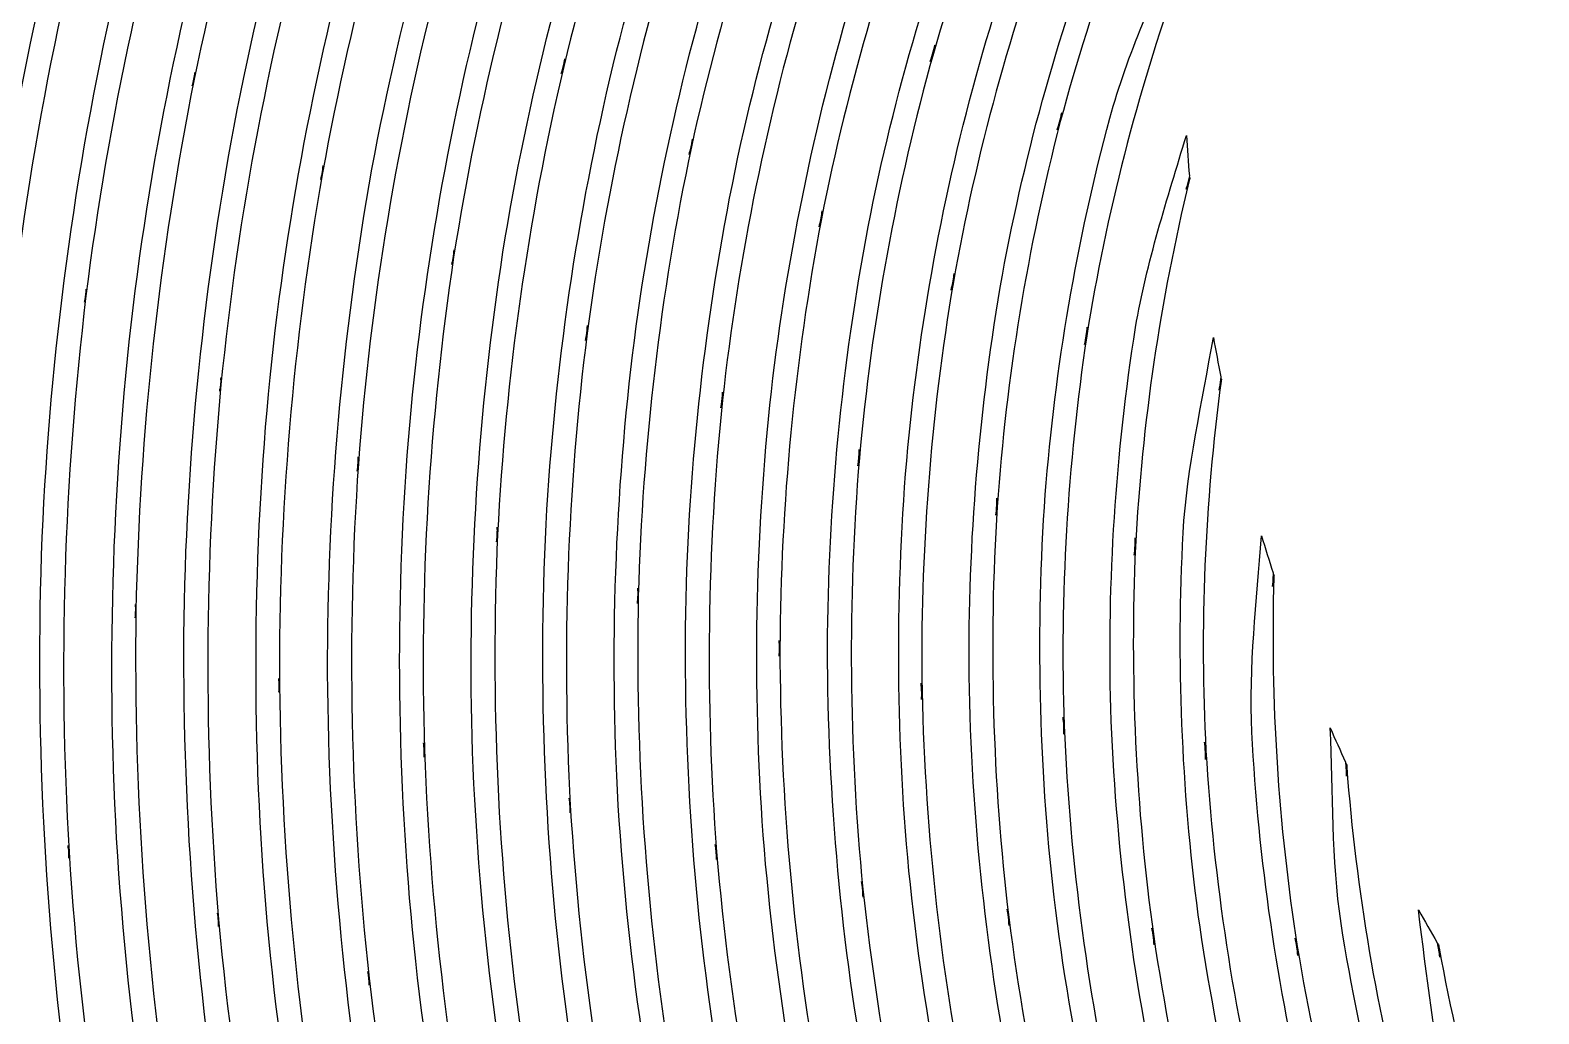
# Model space of a CAD drawing. Extents: x 289 to 439, y 190 to 340.
# Drawn here: x 307.11 to 334.82, y 245.79 to 263.85 of the extents above; entities that cross this region are included whole.
import ezdxf

# ---------------------------------------------------------------- set-up
doc = ezdxf.new("R2010")
doc.units = 0
doc.layers.add('seconds_wheel', color=7, linetype='CONTINUOUS')

msp = doc.modelspace()

# ---------------------------------------------------------------- linework, layer by layer
at = {"layer": 'seconds_wheel', "color": 7}
for p, q in [((323.72895, 263.575828), (323.643642, 263.276473)), ((316.931431, 263.326883), (316.867062, 263.056612)), ((323.701032, 263.423824), (323.701032, 263.423824)), ((310.13779, 263.079101), (310.087769, 262.834033)), ((316.912043, 263.188838), (316.912043, 263.188838)), ((310.124218, 262.954629), (310.124218, 262.954629)), ((326.059803, 262.338082), (325.977598, 262.025931)), ((326.033048, 262.175609), (326.033048, 262.175609)), ((328.348392, 261.921624), (328.348392, 261.921624)), ((319.273919, 261.851825), (319.213039, 261.569919)), ((319.256857, 261.709127), (319.256857, 261.709127)), ((312.491911, 261.367118), (312.446542, 261.111583)), ((312.481053, 261.236442), (312.481053, 261.236442)), ((328.405782, 261.178279), (328.346065, 260.935924)), ((321.659448, 260.538854), (321.602835, 260.244928)), ((321.644713, 260.388013), (321.644713, 260.388013)), ((314.897604, 259.817224), (314.856889, 259.551604)), ((314.889461, 259.682282), (314.889461, 259.682282)), ((324.080652, 259.38758), (324.027529, 259.082022)), ((324.068633, 259.232863), (324.068633, 259.232863)), ((308.138862, 259.096368), (308.109005, 258.855953)), ((308.135373, 258.976548), (308.135373, 258.976548)), ((317.346727, 258.430188), (317.310665, 258.154488)), ((317.341686, 258.292143), (317.341686, 258.292143)), ((326.528612, 258.400717), (326.478978, 258.081589)), ((326.519305, 258.238633), (326.519305, 258.238633)), ((328.845119, 258.209938), (328.845119, 258.209938)), ((310.615903, 257.473959), (310.591862, 257.224627)), ((328.982387, 257.490245), (328.948652, 257.245566)), ((310.615516, 257.34755), (310.615517, 257.34755)), ((319.830357, 257.208728), (319.799722, 256.921395)), ((319.828417, 257.062154), (319.828422, 257.062154)), ((322.340356, 256.151682), (322.314764, 255.852714)), ((313.136376, 256.017127), (313.117763, 255.758099)), ((313.13909, 255.887225), (313.13909, 255.887225)), ((322.341519, 255.999291), (322.341527, 255.999291)), ((324.868591, 255.260209), (324.848039, 254.949998)), ((324.873244, 255.102389), (324.873244, 255.102389)), ((315.690971, 254.727421), (315.678175, 254.458701)), ((315.697176, 254.592479), (315.697176, 254.592479)), ((327.406125, 254.533926), (327.390613, 254.211695)), ((327.413878, 254.369513), (327.413878, 254.369513)), ((329.942493, 253.887522), (329.933963, 253.63819)), ((318.271546, 253.603679), (318.264566, 253.326039)), ((309.044294, 253.303937), (309.040028, 253.061584)), ((318.281242, 253.465634), (318.281242, 253.465634)), ((309.053212, 253.182954), (309.053212, 253.182954)), ((320.869183, 252.648226), (320.868801, 252.35973)), ((320.88276, 252.502425), (320.882755, 252.502425)), ((311.677992, 251.949085), (311.679932, 251.69859)), ((311.690402, 251.824613), (311.690401, 251.824613)), ((323.476126, 251.8599), (323.481555, 251.560545)), ((323.493188, 251.71061), (323.493188, 251.71061)), ((326.083458, 251.237538), (326.095478, 250.926937)), ((326.104397, 251.080881), (326.104397, 251.080881)), ((314.336509, 250.764077), (314.345039, 250.504662)), ((314.352795, 250.635338), (314.352795, 250.635338)), ((328.683422, 250.780749), (328.701258, 250.458129)), ((328.70785, 250.620215), (328.70785, 250.620215)), ((331.272139, 250.411985), (331.290751, 250.154123)), ((317.012086, 249.747745), (317.027597, 249.479411)), ((317.03225, 249.613579), (317.03225, 249.613579)), ((307.80616, 248.88109), (307.820507, 248.646881)), ((319.695807, 248.900866), (319.718298, 248.622839)), ((307.823997, 248.764374), (307.823997, 248.764374)), ((319.720233, 248.762434), (319.720235, 248.762434)), ((322.379141, 248.22189), (322.408997, 247.934557)), ((322.407826, 248.078029), (322.407833, 248.078029)), ((310.55076, 247.637528), (310.571699, 247.39595)), ((310.572086, 247.518872), (310.572087, 247.518872)), ((325.05433, 247.709651), (325.091168, 247.412625)), ((325.086902, 247.562303), (325.086902, 247.562303)), ((327.712457, 247.363378), (327.756664, 247.05588)), ((327.749295, 247.210987), (327.749295, 247.210987)), ((330.345381, 247.181129), (330.396955, 246.862775)), ((330.386872, 247.023309), (330.386872, 247.023309)), ((332.957367, 247.095045), (333.004285, 246.830201)), ((313.311258, 246.565359), (313.339565, 246.316801)), ((313.336851, 246.441661), (313.336851, 246.441661))]:
    msp.add_line(p, q, dxfattribs=at)
for points in [[(312.854471, 271.996917), (311.675531, 269.0705), (310.761377, 266.044596), (310.124218, 262.954629)], [(311.033139, 262.9841), (311.672161, 266.022163), (312.583573, 268.995788), (313.755637, 271.870508)], [(319.57909, 271.047281), (318.454513, 268.513527), (317.561762, 265.883813), (316.912043, 263.188838)], [(317.821352, 263.219086), (318.472883, 265.86225), (319.363363, 268.440229), (320.481419, 270.922422)], [(308.132658, 270.687823), (307.029343, 267.459095), (306.21727, 264.138637), (305.706025, 260.765307)], [(306.614171, 260.829277), (307.12907, 264.150168), (307.940424, 267.417989), (309.038477, 270.593972)], [(314.886359, 269.97357), (313.82395, 267.13914), (313.01879, 264.215449), (312.481053, 261.23645)], [(326.305648, 270.098034), (325.235141, 267.95742), (324.362882, 265.723854), (323.701032, 263.423824)], [(324.61034, 263.452906), (325.273789, 265.701408), (326.143668, 267.883111), (327.207587, 269.972009)], [(313.388811, 261.300812), (313.930212, 264.227763), (314.735091, 267.099191), (315.792566, 269.881272)], [(321.641612, 269.261625), (320.619497, 266.821572), (319.820702, 264.294108), (319.256857, 261.709127)], [(320.164615, 261.76962), (320.732266, 264.303506), (321.530391, 266.779279), (322.548205, 269.168174)], [(310.221548, 268.581873), (309.240596, 265.448846), (308.54216, 262.234276), (308.135373, 258.976548)], [(328.397252, 268.546585), (327.414693, 266.500087), (326.622814, 264.367972), (326.033048, 262.175609)], [(309.040028, 259.068449), (309.452134, 262.274199), (310.151807, 265.436542), (311.129305, 268.517503)], [(316.9958, 268.104145), (316.041612, 265.365799), (315.336376, 262.547352), (314.889461, 259.682282)], [(315.79528, 259.777283), (316.247542, 262.589845), (316.953253, 265.355161), (317.903945, 268.040552)], [(323.772378, 267.627584), (322.84422, 265.284036), (322.131454, 262.861348), (321.644713, 260.388013)], [(322.550144, 260.482628), (323.042088, 262.902648), (323.755586, 265.271693), (324.679749, 267.561664)], [(312.385276, 266.625987), (311.518708, 263.592269), (310.92618, 260.487388), (310.615517, 257.34755)], [(311.516682, 257.472804), (311.834641, 260.560653), (312.429977, 263.612808), (313.294972, 266.594197)], [(319.173875, 266.387899), (318.319917, 263.74997), (317.706285, 261.040697), (317.341686, 258.292143)], [(318.243241, 258.418168), (318.615039, 261.113846), (319.230949, 263.769366), (320.082797, 266.353777)], [(325.962089, 266.145159), (325.120723, 263.903661), (324.486496, 261.59029), (324.068633, 259.232863)], [(324.970185, 259.357722), (325.395372, 261.663281), (326.032292, 263.924361), (326.872171, 266.113362)], [(326.94158, 262.239978), (327.267958, 263.416409), (327.781472, 264.52565), (328.240205, 265.655799)], [(307.826712, 264.829846), (307.06725, 261.504583), (306.606453, 258.118477), (306.450534, 254.711123)], [(307.347047, 254.867793), (307.511951, 258.22405), (307.977261, 261.558943), (308.737184, 264.832186)], [(314.619189, 264.831022), (313.858263, 261.900077), (313.362603, 258.907096), (313.13909, 255.887225)], [(314.035603, 256.043882), (314.267969, 259.010795), (314.767828, 261.950128), (315.528498, 264.827146)], [(321.41089, 264.825595), (320.649096, 262.290869), (320.119087, 259.692683), (319.828422, 257.062154)], [(320.724935, 257.219198), (321.024674, 259.797662), (321.55944, 262.343181), (322.321362, 264.824432)], [(328.204543, 264.82094), (327.441318, 262.683307), (326.876781, 260.480169), (326.519318, 258.238633)], [(323.701032, 263.423824), (323.714922, 263.473544), (323.714871, 263.526156), (323.72895, 263.575828)], [(316.912043, 263.188838), (316.922685, 263.23417), (316.920657, 263.281579), (316.931431, 263.326883)], [(323.701032, 263.423824), (323.022567, 260.995487), (322.567143, 258.510645), (322.341527, 255.999291)], [(323.232223, 256.188907), (323.468629, 258.647592), (323.930193, 261.078579), (324.61034, 263.452906)], [(323.643642, 263.276473), (323.658044, 263.327303), (323.686423, 263.373057), (323.701032, 263.423824)], [(310.124218, 262.954629), (310.132474, 262.995628), (310.129441, 263.038119), (310.13779, 263.079101)], [(316.912043, 263.188838), (316.249256, 260.36559), (315.842185, 257.488898), (315.697176, 254.592479)], [(316.587484, 254.781708), (316.743275, 257.625813), (317.156655, 260.449404), (317.821352, 263.219086)], [(316.867062, 263.056612), (316.877859, 263.102005), (316.901108, 263.143481), (316.912043, 263.188838)], [(310.124218, 262.954629), (309.476121, 259.735864), (309.117159, 256.465892), (309.053212, 253.182954)], [(309.943908, 253.370633), (310.018608, 256.601287), (310.383269, 259.818448), (311.033139, 262.9841)], [(310.087769, 262.834033), (310.096169, 262.875269), (310.11572, 262.913415), (310.124218, 262.954629)], [(326.033048, 262.175609), (325.430721, 259.857939), (325.042079, 257.490711), (324.873244, 255.102389)], [(325.756571, 255.323805), (325.938304, 257.660887), (326.335295, 259.975681), (326.94158, 262.239978)], [(325.977598, 262.025931), (325.991229, 262.077492), (326.019196, 262.124112), (326.033048, 262.175609)], [(326.033048, 262.175609), (326.046885, 262.228852), (326.045742, 262.284893), (326.059803, 262.338082)], [(327.415431, 258.394514), (327.616593, 259.5966), (328.00135, 260.754169), (328.348392, 261.921624)], [(328.348392, 261.921624), (328.368483, 261.674074), (328.380656, 261.42437), (328.405782, 261.178279)], [(319.256857, 261.709127), (318.68311, 258.996064), (318.356449, 256.237461), (318.281242, 253.465634)], [(319.164569, 253.683171), (319.252275, 256.403582), (319.5872, 259.109945), (320.164615, 261.76962)], [(319.213039, 261.569919), (319.223269, 261.617593), (319.246466, 261.661494), (319.256857, 261.709127)], [(319.256857, 261.709127), (319.266791, 261.756098), (319.263836, 261.804882), (319.273919, 261.851825)], [(312.481053, 261.236442), (312.488614, 261.279585), (312.484242, 261.324001), (312.491911, 261.367118)], [(312.481053, 261.23645), (311.936442, 258.128998), (311.671379, 254.979332), (311.690401, 251.824621)], [(312.446542, 261.111583), (312.45412, 261.154189), (312.473367, 261.193859), (312.481053, 261.236442)], [(312.573729, 252.043313), (312.567338, 255.14753), (312.840157, 258.245722), (313.388811, 261.300812)], [(328.401515, 261.092581), (327.866029, 258.886704), (327.534914, 256.636478), (327.413878, 254.369513)], [(328.346065, 260.935924), (328.359414, 260.989826), (328.38791, 261.038752), (328.401515, 261.092581)], [(328.401515, 261.092581), (328.405934, 261.110776), (328.407513, 261.129449), (328.409658, 261.148031)], [(328.412761, 261.124379), (328.40961, 261.113584), (328.404277, 261.103506), (328.401515, 261.092581)], [(328.409658, 261.148031), (328.410473, 261.140089), (328.411949, 261.132321), (328.412761, 261.124379)], [(321.644713, 260.388013), (321.654136, 260.437756), (321.649852, 260.489141), (321.659448, 260.538854)], [(321.644713, 260.388013), (321.152178, 257.787862), (320.89688, 255.148683), (320.882755, 252.502425)], [(321.602835, 260.244928), (321.612276, 260.293834), (321.635096, 260.339146), (321.644713, 260.388013)], [(321.757939, 252.754473), (321.786517, 255.349394), (322.051908, 257.935801), (322.550144, 260.482628)], [(314.889461, 259.682282), (314.43939, 256.688848), (314.259536, 253.660946), (314.352795, 250.635338)], [(314.856889, 259.551604), (314.863698, 259.596073), (314.882528, 259.637833), (314.889461, 259.682282)], [(314.889461, 259.682282), (314.896175, 259.726927), (314.89077, 259.772587), (314.897604, 259.817224)], [(315.22798, 250.884283), (315.14904, 253.859774), (315.339332, 256.836077), (315.79528, 259.777283)], [(324.068633, 259.232863), (323.648185, 256.747982), (323.455411, 254.230735), (323.493188, 251.71061)], [(324.027529, 259.082022), (324.036438, 259.133486), (324.059515, 259.181437), (324.068633, 259.232863)], [(324.068633, 259.232863), (324.07728, 259.283975), (324.071812, 259.336493), (324.080652, 259.38758)], [(324.359069, 251.990189), (324.33733, 254.459673), (324.54231, 256.925481), (324.970185, 259.357722)], [(308.135373, 258.976548), (307.727272, 255.588425), (307.622779, 252.17096), (307.823997, 248.764374)], [(308.109005, 258.855953), (308.114021, 258.896881), (308.130264, 258.935635), (308.135373, 258.976548)], [(308.135373, 258.976548), (308.140161, 259.016301), (308.13399, 259.056626), (308.138862, 259.096368)], [(308.698795, 249.014092), (308.511954, 252.369062), (308.626542, 255.733599), (309.040028, 259.068449)], [(317.341686, 258.292143), (316.977456, 255.414293), (316.873663, 252.510072), (317.03225, 249.613579)], [(317.310665, 258.154488), (317.31672, 258.201235), (317.335488, 258.245419), (317.341686, 258.292143)], [(317.341686, 258.292143), (317.34748, 258.337921), (317.340801, 258.384423), (317.346727, 258.430188)], [(317.897741, 249.895483), (317.755424, 252.740988), (317.871411, 255.593177), (318.243241, 258.418168)], [(326.519305, 258.238633), (326.52739, 258.292263), (326.520298, 258.347117), (326.528612, 258.400717)], [(326.960195, 251.393806), (326.896717, 253.736528), (327.049411, 256.079666), (327.415431, 258.394514)], [(326.519318, 258.238633), (326.162314, 255.870244), (326.022948, 253.474683), (326.10441, 251.080881)], [(326.478978, 258.081589), (326.487273, 258.135119), (326.510776, 258.185143), (326.519305, 258.238633)], [(328.289065, 254.62195), (328.363059, 255.832556), (328.637166, 257.016114), (328.845119, 258.209938)], [(328.845119, 258.209938), (328.890336, 257.969772), (328.932379, 257.728685), (328.982387, 257.490245)], [(310.615517, 257.34755), (310.619477, 257.389585), (310.611848, 257.431929), (310.615903, 257.473959)], [(311.437966, 247.798846), (311.174745, 251.019497), (311.201384, 254.256969), (311.516682, 257.472804)], [(328.987817, 257.408427), (328.990057, 257.425003), (328.989853, 257.441726), (328.989751, 257.45845)], [(328.989751, 257.45845), (328.991253, 257.451282), (328.993277, 257.444287), (328.994791, 257.437121)], [(310.615517, 257.34755), (310.307621, 254.07908), (310.292685, 250.789992), (310.572087, 247.518872)], [(310.591862, 257.224627), (310.59588, 257.266248), (310.611399, 257.305939), (310.615516, 257.34755)], [(319.828422, 257.062154), (319.833485, 257.110853), (319.825149, 257.160042), (319.830357, 257.208728)], [(320.575647, 249.073035), (320.378479, 251.787505), (320.428904, 254.51371), (320.724935, 257.219198)], [(328.987812, 257.408427), (328.685567, 255.158967), (328.591645, 252.887005), (328.707845, 250.620215)], [(328.948652, 257.245566), (328.956355, 257.300996), (328.979847, 257.353043), (328.987817, 257.408427)], [(328.994791, 257.437121), (328.992029, 257.427652), (328.989217, 257.418193), (328.987812, 257.408427)], [(319.828422, 257.062154), (319.541751, 254.304558), (319.505262, 251.52666), (319.720235, 248.762434)], [(319.799722, 256.921395), (319.804836, 256.96911), (319.823148, 257.01446), (319.828417, 257.062154)], [(322.341527, 255.999291), (322.345719, 256.050024), (322.336001, 256.100959), (322.340356, 256.151682)], [(323.251999, 248.418098), (323.009066, 251.002611), (323.002807, 253.60318), (323.232223, 256.188907)], [(313.13909, 255.887225), (312.922053, 252.739048), (312.988021, 249.577996), (313.336851, 246.441661)], [(313.117763, 255.758099), (313.120877, 255.801708), (313.135864, 255.843629), (313.13909, 255.887225)], [(313.13909, 255.887225), (313.142075, 255.930523), (313.133284, 255.973836), (313.136376, 256.017127)], [(314.191872, 246.754199), (313.861165, 249.839938), (313.809355, 252.94874), (314.035603, 256.043882)], [(322.341527, 255.999291), (322.123553, 253.362121), (322.145392, 250.711141), (322.407833, 248.078029)], [(322.314764, 255.852714), (322.319038, 255.902309), (322.337065, 255.949716), (322.341519, 255.999291)], [(324.873244, 255.102389), (324.876559, 255.155029), (324.865073, 255.20758), (324.868591, 255.260209)], [(325.918658, 247.931454), (325.6389, 250.385729), (325.585237, 252.859649), (325.756571, 255.323805)], [(324.873244, 255.102389), (324.714864, 252.587566), (324.785884, 250.064167), (325.086902, 247.562303)], [(324.848039, 254.949998), (324.851473, 255.001485), (324.869604, 255.050922), (324.873244, 255.102389)], [(307.810038, 244.430712), (307.344869, 247.889004), (307.190276, 251.381712), (307.347047, 254.867793)], [(315.697176, 254.592479), (315.699181, 254.637557), (315.688843, 254.682346), (315.690971, 254.727421)], [(316.953146, 245.877075), (316.56363, 248.828539), (316.441526, 251.808386), (316.587484, 254.781708)], [(315.697176, 254.592479), (315.562488, 251.567293), (315.700086, 248.53639), (316.109369, 245.536231)], [(315.678175, 254.458701), (315.680306, 254.503788), (315.694919, 254.547399), (315.697176, 254.592479)], [(327.413878, 254.369513), (327.416347, 254.424444), (327.403427, 254.479003), (327.406125, 254.533926)], [(328.567868, 247.610384), (328.259752, 249.934097), (328.166838, 252.280989), (328.289065, 254.62195)], [(329.552403, 250.959122), (329.49978, 252.165301), (329.634058, 253.365959), (329.729612, 254.568437)], [(329.729612, 254.568437), (329.798176, 254.34035), (329.869507, 254.11366), (329.942493, 253.887522)], [(327.413878, 254.369513), (327.306534, 251.977915), (327.418119, 249.582018), (327.749295, 247.210987)], [(327.390613, 254.211695), (327.393225, 254.264926), (327.411038, 254.316295), (327.413878, 254.369513)], [(329.956065, 253.804153), (329.956574, 253.821931), (329.954232, 253.839589), (329.952575, 253.857277)], [(329.952575, 253.857277), (329.955019, 253.849722), (329.95788, 253.84234), (329.960331, 253.834785)], [(318.281242, 253.465634), (318.282209, 253.511849), (318.270434, 253.557464), (318.271546, 253.603679)], [(319.711706, 245.17367), (319.272926, 247.98796), (319.090196, 250.835698), (319.164569, 253.683171)], [(329.956065, 253.804153), (329.890744, 251.535139), (330.034493, 249.265662), (330.386872, 247.023309)], [(329.933963, 253.63819), (329.935821, 253.694106), (329.953929, 253.748253), (329.956065, 253.804153)], [(329.960331, 253.834785), (329.959568, 253.824502), (329.95646, 253.81448), (329.956065, 253.804153)], [(309.053212, 253.182954), (309.053823, 253.223467), (309.043595, 253.263421), (309.044294, 253.303937)], [(310.655069, 243.336441), (310.118636, 246.653213), (309.88124, 250.011364), (309.943908, 253.370633)], [(318.281242, 253.465634), (318.219754, 250.56574), (318.419696, 247.666712), (318.880336, 244.802966)], [(318.264566, 253.326039), (318.265686, 253.37299), (318.279966, 253.418691), (318.281242, 253.465634)], [(309.053212, 253.182954), (309.001668, 249.771277), (309.255159, 246.362054), (309.811292, 242.995595)], [(309.040028, 253.061584), (309.04073, 253.10236), (309.052418, 253.142181), (309.053212, 253.182954)], [(322.46096, 244.634676), (321.981091, 247.31448), (321.746212, 250.031896), (321.757939, 252.754473)], [(320.868801, 252.35973), (320.868801, 252.40762), (320.882506, 252.454535), (320.88276, 252.502425)], [(320.882755, 252.502425), (320.882755, 252.551339), (320.869083, 252.59931), (320.869183, 252.648226)], [(320.882755, 252.502425), (320.885965, 249.730153), (321.139726, 246.964338), (321.642386, 244.237993)], [(311.690401, 251.824613), (311.689953, 251.866394), (311.678345, 251.907304), (311.677992, 251.949085)], [(313.506692, 242.412397), (312.90804, 245.588433), (312.596131, 248.81138), (312.573729, 252.043313)], [(325.190435, 244.265912), (324.679029, 246.810117), (324.401025, 249.395475), (324.359069, 251.990189)], [(311.679932, 251.69859), (311.679576, 251.740829), (311.690656, 251.782376), (311.690402, 251.824613)], [(311.690401, 251.824621), (311.725629, 248.541283), (312.054974, 245.267865), (312.674936, 242.04364)], [(323.493188, 251.71061), (323.492068, 251.760791), (323.477068, 251.809712), (323.476126, 251.8599)], [(323.481555, 251.560545), (323.480613, 251.610826), (323.493941, 251.660332), (323.493188, 251.71061)], [(323.493188, 251.71061), (323.551891, 249.064933), (323.850882, 246.430466), (324.386987, 243.838984)], [(327.894319, 244.058071), (327.359256, 246.469918), (327.047092, 248.924941), (326.960195, 251.393806)], [(326.104397, 251.080881), (326.102183, 251.133628), (326.085461, 251.184778), (326.083458, 251.237538)], [(326.095478, 250.926937), (326.093518, 250.978419), (326.106148, 251.029396), (326.104397, 251.080881)], [(326.10441, 251.080881), (326.209682, 248.563459), (326.54474, 246.060912), (327.105619, 243.604385)], [(316.354825, 241.661682), (315.703275, 244.695874), (315.32638, 247.782403), (315.22798, 250.884283)], [(330.562142, 244.015417), (330.012714, 246.294226), (329.6755, 248.618407), (329.552403, 250.959122)], [(331.19071, 247.450626), (331.013089, 248.639552), (331.046533, 249.84398), (330.991009, 251.043656)], [(330.991009, 251.043656), (331.080479, 250.8308), (331.17868, 250.622715), (331.272139, 250.411985)], [(314.352795, 250.635338), (314.351239, 250.678654), (314.337957, 250.720756), (314.336509, 250.764077)], [(314.345039, 250.504662), (314.343578, 250.548362), (314.354142, 250.591635), (314.352795, 250.635338)], [(314.352795, 250.635338), (314.466012, 247.481665), (314.861878, 244.344599), (315.536641, 241.261899)], [(328.70785, 250.620215), (328.70461, 250.674365), (328.686435, 250.726585), (328.683422, 250.780749)], [(328.701258, 250.458129), (328.698244, 250.512248), (328.710625, 250.566091), (328.70785, 250.620215)], [(328.707845, 250.620215), (328.850854, 248.230056), (329.212496, 245.85846), (329.78971, 243.534589)], [(307.301678, 239.653437), (306.543376, 243.190426), (306.102399, 246.788053), (305.983665, 250.403442)], [(331.295018, 250.320473), (331.293312, 250.342749), (331.288392, 250.364545), (331.283772, 250.386393)], [(331.283772, 250.386393), (331.287814, 250.377298), (331.292131, 250.368341), (331.296181, 250.359251)], [(331.290751, 250.154123), (331.286788, 250.209578), (331.298714, 250.265005), (331.295018, 250.320473)], [(331.296181, 250.359251), (331.295595, 250.346325), (331.29417, 250.333404), (331.29501, 250.320473)], [(331.29501, 250.320473), (331.46735, 248.057461), (331.847742, 245.815462), (332.432712, 243.62261)], [(317.03225, 249.613579), (317.029524, 249.658809), (317.014691, 249.702502), (317.012086, 249.747745)], [(319.191713, 241.080037), (318.496319, 243.973776), (318.063377, 246.923782), (317.897741, 249.895483)], [(317.027597, 249.479411), (317.02502, 249.524185), (317.034702, 249.568802), (317.03225, 249.613579)], [(317.03225, 249.613579), (317.214339, 246.592507), (317.667671, 243.593758), (318.387876, 240.653883)], [(307.823997, 248.764374), (307.821513, 248.803734), (307.808566, 248.841725), (307.80616, 248.88109)], [(310.250242, 238.686364), (309.426423, 242.076003), (308.907157, 245.531942), (308.698795, 249.014092)], [(319.720235, 248.762434), (319.716315, 248.809224), (319.699589, 248.854063), (319.695807, 248.900866)], [(322.0096, 240.667066), (321.279013, 243.420273), (320.799369, 246.233423), (320.575647, 249.073035)], [(307.820507, 248.646881), (307.818112, 248.68607), (307.826312, 248.725181), (307.823997, 248.764374)], [(307.823997, 248.764374), (308.047032, 245.23093), (308.585087, 241.724746), (309.432058, 238.287352)], [(319.718298, 248.622839), (319.714539, 248.669324), (319.723855, 248.715941), (319.720233, 248.762434)], [(319.720235, 248.762434), (319.962323, 245.872709), (320.464077, 243.010748), (321.221274, 240.211443)], [(324.799569, 240.418897), (324.04245, 243.033079), (323.524965, 245.710137), (323.251999, 248.418098)], [(322.407833, 248.078029), (322.402656, 248.126756), (322.384163, 248.173142), (322.379141, 248.22189)], [(322.408997, 247.934557), (322.404087, 247.982236), (322.412596, 248.030337), (322.407826, 248.078029)], [(322.407833, 248.078029), (322.700891, 245.3207), (323.242459, 242.595781), (324.027529, 239.936519)], [(313.194541, 237.893004), (312.314307, 241.135943), (311.7267, 244.451053), (311.437966, 247.798846)], [(327.553473, 240.336302), (326.778771, 242.813076), (326.231603, 245.355311), (325.918658, 247.931454)], [(310.572087, 247.518872), (310.568486, 247.558976), (310.554277, 247.597415), (310.55076, 247.637528)], [(310.571699, 247.39595), (310.568113, 247.436855), (310.575582, 247.477962), (310.572086, 247.518872)], [(310.572087, 247.518872), (310.877259, 244.120758), (311.485808, 240.756793), (312.390704, 237.466842)], [(325.086902, 247.562303), (325.08052, 247.612305), (325.060539, 247.659628), (325.05433, 247.709651)], [(325.091168, 247.412625), (325.085011, 247.462272), (325.092873, 247.512638), (325.086902, 247.562303)], [(325.086902, 247.562303), (325.421822, 244.937743), (325.994174, 242.349422), (326.798109, 239.828719)], [(330.263176, 240.41502), (329.479503, 242.75676), (328.912326, 245.165026), (328.567868, 247.610384)], [(333.188473, 244.12903), (332.886066, 245.298031), (332.767413, 246.500774), (332.611092, 247.697245)], [(332.611092, 247.697245), (332.722776, 247.49413), (332.841862, 247.29572), (332.957367, 247.095045)], [(327.749295, 247.210987), (327.741646, 247.262797), (327.71991, 247.311535), (327.712457, 247.363378)], [(327.756664, 247.05588), (327.749282, 247.107232), (327.756409, 247.159612), (327.749295, 247.210987)], [(327.749295, 247.210987), (328.117329, 244.718052), (328.711549, 242.264292), (329.526421, 239.879516)], [(332.921693, 240.64923), (332.136933, 242.858609), (331.557728, 245.135094), (331.19071, 247.450626)], [(330.386872, 247.023309), (330.377943, 247.077086), (330.354087, 247.127311), (330.345381, 247.181129)], [(330.386872, 247.023309), (330.779037, 244.661612), (331.386488, 242.341264), (332.203163, 240.090847)], [(330.396955, 246.862775), (330.388379, 246.915827), (330.395224, 246.970223), (330.386872, 247.023309)], [(332.991102, 246.997327), (332.986393, 247.02311), (332.978375, 247.048051), (332.970163, 247.072942)], [(332.970163, 247.072942), (332.97603, 247.062763), (332.981732, 247.052482), (332.987612, 247.042308)], [(332.987612, 247.042308), (332.989368, 247.027376), (332.988528, 247.012183), (332.991102, 246.997327)], [(333.004285, 246.830201), (332.994477, 246.885356), (333.00064, 246.942134), (332.991102, 246.997327)], [(332.991102, 246.997327), (333.399081, 244.763883), (334.011769, 242.572829), (334.823291, 240.452245)], [(316.126819, 237.272186), (315.199343, 240.368594), (314.551879, 243.54165), (314.191872, 246.754199)], [(313.336851, 246.441661), (313.33199, 246.483574), (313.316023, 246.523433), (313.311258, 246.565359)], [(313.339565, 246.316801), (313.334855, 246.358251), (313.341461, 246.4002), (313.336851, 246.441661)], [(313.336851, 246.441661), (313.715113, 243.180272), (314.384588, 239.959848), (315.338105, 236.818113)], [(319.03777, 236.823153), (318.072591, 239.772676), (317.375371, 242.80279), (316.953146, 245.877075)]]:
    msp.add_open_spline(points, degree=3, dxfattribs=at)

doc.saveas('drawing.dxf')
